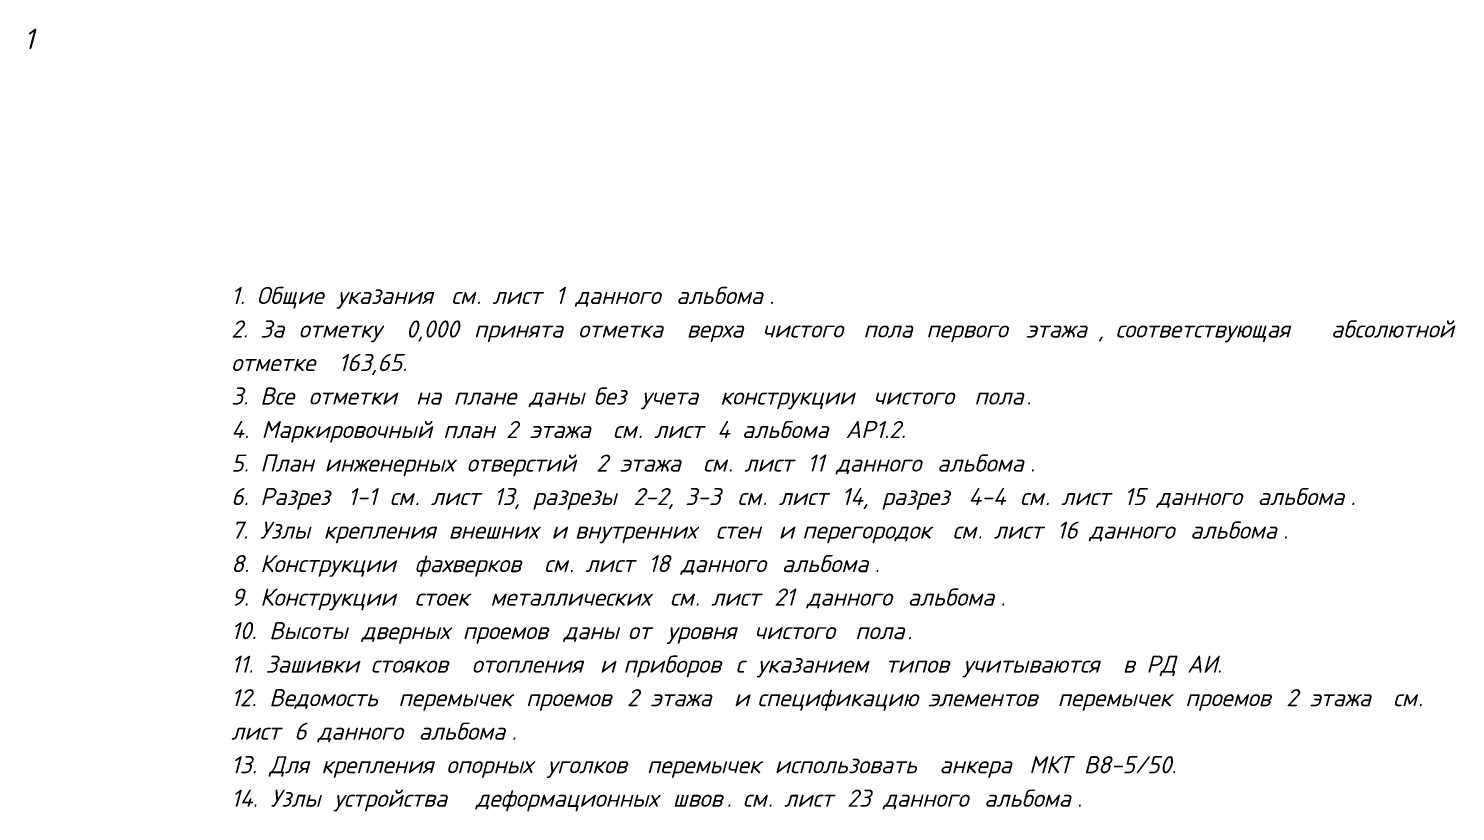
# Model space of a CAD drawing. Header units: millimetres. Extents: x -6064 to 178764, y -5836 to 29924.
# Drawn here: x 127768 to 148612, y 327 to 11761 of the extents above; entities that cross this region are included whole.
import ezdxf

# ---------------------------------------------------------------- set-up
doc = ezdxf.new("R2010")
doc.units = ezdxf.units.MM
doc.linetypes.add('01 Штриховая _4 мм_', pattern=[600, 350, -250])
doc.layers.add('G-ANNO-SYMB-1', color=7, linetype='01 Штриховая _4 мм_', lineweight=9)
doc.layers.add('G-ANNO-TEXT', color=7, linetype='Continuous', lineweight=9)
doc.styles.add('ISOCPEUR_I_1', font='isocpeui.ttf', dxfattribs={"height": 300})
doc.styles.add('ISOCPEUR_I_5', font='isocpeui.ttf', dxfattribs={"height": 250})

msp = doc.modelspace()

# ---------------------------------------------------------------- texts
at = {"layer": 'G-ANNO-SYMB-1', "insert": (127700, 11761), "char_height": 300, "width": 184.388, "attachment_point": 1, "style": 'ISOCPEUR_I_1'}
msp.add_mtext('\\fISOCPEUR|b0|i1|c204|p34|;1', dxfattribs=at)
at = {"layer": 'G-ANNO-TEXT', "char_height": 250, "attachment_point": 1, "style": 'ISOCPEUR_I_5'}
for s, insert, width in [('1. ', (130728.1, 7987.7), 448.945), ('Общие', (131098.5, 7987.7), 1234.599), ('\\fISOCPEUR|b0|i1|c204|p34|; ', (132117.1, 7987.7), 192.405), ('указания', (132275.9, 7987.7), 1827.848), ('\\fISOCPEUR|b0|i1|c204|p34|; ', (133784, 7987.7), 192.405), (' 1 ', (135305.3, 7987.7), 545.148), ('\\fISOCPEUR|b0|i1|c204|p34|; ', (137071.4, 7987.7), 192.405), ('альбома', (137230.2, 7987.7), 1643.459), ('см', (133942.7, 7987.7), 440.928), ('. ', (134306.5, 7987.7), 288.608), ('лист', (134544.7, 7987.7), 921.941), ('данного', (135755.1, 7987.7), 1595.358), ('\\fISOCPEUR|b0|i1|c204|p34|;.', (138586.2, 7987.7), 96.203), ('2. ', (130728.1, 7498.2), 513.08), ('За', (131151.4, 7498.2), 489.029), ('\\fISOCPEUR|b0|i1|c204|p34|; ', (131554.9, 7498.2), 192.405), ('отметку', (131713.6, 7498.2), 1707.594), (' 0,000 ', (133122.5, 7498.2), 1394.936), ('принята', (134273.5, 7498.2), 1651.476), ('\\fISOCPEUR|b0|i1|c204|p34|; ', (135636.1, 7498.2), 192.405), ('отметка', (135794.8, 7498.2), 1731.645), ('\\fISOCPEUR|b0|i1|c204|p34|; ', (137223.6, 7498.2), 192.405), ('верха', (137382.3, 7498.2), 1146.413), ('\\fISOCPEUR|b0|i1|c204|p34|; ', (138328.2, 7498.2), 192.405), ('чистого', (138487, 7498.2), 1595.358), ('\\fISOCPEUR|b0|i1|c204|p34|; ', (139803.3, 7498.2), 192.405), ('пола', (139962, 7498.2), 921.941), ('\\fISOCPEUR|b0|i1|c204|p34|; ', (140722.7, 7498.2), 192.405), ('первого', (140881.4, 7498.2), 1571.308), ('\\fISOCPEUR|b0|i1|c204|p34|; ', (142177.9, 7498.2), 192.405), ('этажа', (142336.7, 7498.2), 1282.7), ('соответствующая', (143646.3, 7498.2), 3623.628), ('\\fISOCPEUR|b0|i1|c204|p34|; ', (146636.1, 7498.2), 192.405), ('абсолютной', (146794.9, 7498.2), 2332.911), (', ', (143395, 7498.2), 304.641), ('отметке', (130728.1, 7008.8), 1707.594), (' 163,65.', (132137, 7008.8), 1459.071), ('3. ', (130728.1, 6519.3), 513.08), ('Все', (131151.4, 6519.3), 665.401), ('\\fISOCPEUR|b0|i1|c204|p34|; ', (131700.4, 6519.3), 192.405), ('\\fISOCPEUR|b0|i1|c204|p34|; ', (133268.1, 6519.3), 192.405), ('\\fISOCPEUR|b0|i1|c204|p34|; ', (133817.1, 6519.3), 192.405), ('\\fISOCPEUR|b0|i1|c204|p34|; ', (134921.7, 6519.3), 192.405), ('\\fISOCPEUR|b0|i1|c204|p34|; ', (135861, 6519.3), 192.405), ('без', (136019.7, 6519.3), 657.384), ('\\fISOCPEUR|b0|i1|c204|p34|; ', (136562.1, 6519.3), 192.405), ('\\fISOCPEUR|b0|i1|c204|p34|; ', (137713.1, 6519.3), 192.405), ('\\fISOCPEUR|b0|i1|c204|p34|; ', (139948.8, 6519.3), 192.405), ('\\fISOCPEUR|b0|i1|c204|p34|; ', (141423.8, 6519.3), 192.405), ('отметки', (131859.2, 6519.3), 1707.594), ('на', (133426.8, 6519.3), 472.996), ('плане', (133975.8, 6519.3), 1146.413), ('даны', (135080.5, 6519.3), 945.991), ('учета', (136720.9, 6519.3), 1202.531), ('конструкции', (137871.8, 6519.3), 2517.299), ('чистого', (140107.5, 6519.3), 1595.358), ('пола', (141582.6, 6519.3), 921.941), ('\\fISOCPEUR|b0|i1|c204|p34|;.', (142343.3, 6519.3), 96.203), ('4. ', (130728.1, 6029.8), 537.131), ('Маркировочный', (131171.2, 6029.8), 3022.362), ('\\fISOCPEUR|b0|i1|c204|p34|; ', (133664.9, 6029.8), 192.405), ('план', (133823.7, 6029.8), 921.941), (' 2 ', (134584.4, 6029.8), 609.283), ('этажа', (135087.1, 6029.8), 1282.7), ('\\fISOCPEUR|b0|i1|c204|p34|; ', (136145.4, 6029.8), 192.405), ('см', (136304.2, 6029.8), 440.928), ('лист', (136906.1, 6029.8), 921.941), (' 4 ', (137666.8, 6029.8), 633.333), ('альбома', (138189.3, 6029.8), 1643.459), ('\\fISOCPEUR|b0|i1|c204|p34|; ', (139545.3, 6029.8), 192.405), ('АР', (139704, 6029.8), 529.114), ('1.2.', (140140.6, 6029.8), 577.215), ('. ', (136668, 6029.8), 288.608), ('5. ', (130728.1, 5540.3), 513.08), ('План', (131151.4, 5540.3), 945.991), ('\\fISOCPEUR|b0|i1|c204|p34|; ', (131931.9, 5540.3), 192.405), ('инженерных', (132090.7, 5540.3), 2324.894), ('\\fISOCPEUR|b0|i1|c204|p34|; ', (134008.9, 5540.3), 192.405), ('отверстий', (134167.6, 5540.3), 2100.421), (' 2 ', (135900.7, 5540.3), 609.282), ('этажа', (136403.4, 5540.3), 1282.7), ('\\fISOCPEUR|b0|i1|c204|p34|; ', (137461.7, 5540.3), 192.405), ('см', (137620.5, 5540.3), 440.928), ('лист', (138222.4, 5540.3), 921.941), (' 11 ', (138983.1, 5540.3), 705.485), ('данного', (139565.1, 5540.3), 1595.358), ('\\fISOCPEUR|b0|i1|c204|p34|; ', (140881.4, 5540.3), 192.405), ('альбома', (141040.2, 5540.3), 1643.459), ('. ', (137984.3, 5540.3), 288.608), ('\\fISOCPEUR|b0|i1|c204|p34|;.', (142396.2, 5540.3), 96.203), ('6. ', (130728.1, 5050.8), 513.08), ('Разрез', (131151.4, 5050.8), 1362.869), (' 1-1 ', (132275.9, 5050.8), 929.957), (' 13, ', (134405.8, 5050.8), 881.856), ('разрезы', (135133.4, 5050.8), 1587.341), (' 2-2, 3-3 ', (136443.1, 5050.8), 2036.286), (' 14, ', (139485.8, 5050.8), 905.907), ('разрез', (140233.2, 5050.8), 1338.818), (' 4-4 ', (141337.8, 5050.8), 1106.329), (' 15 ', (143613.3, 5050.8), 769.62), ('\\fISOCPEUR|b0|i1|c204|p34|; ', (145564.6, 5050.8), 192.405), ('альбома', (145723.3, 5050.8), 1643.459), ('см', (133043.2, 5050.8), 440.928), ('. ', (133407, 5050.8), 288.608), ('лист', (133645.1, 5050.8), 921.941), ('см', (138123.2, 5050.8), 440.928), ('. ', (138487, 5050.8), 288.608), ('лист', (138725.1, 5050.8), 921.941), ('см', (142250.7, 5050.8), 440.928), ('. ', (142614.5, 5050.8), 288.608), ('лист', (142852.6, 5050.8), 921.941), ('данного', (144248.3, 5050.8), 1595.358), ('\\fISOCPEUR|b0|i1|c204|p34|;.', (147079.3, 5050.8), 96.202), ('7. ', (130728.1, 4561.4), 513.08), ('Узлы', (131151.4, 4561.4), 929.958), ('\\fISOCPEUR|b0|i1|c204|p34|; ', (131918.7, 4561.4), 192.405), ('крепления', (132077.4, 4561.4), 2020.253), ('\\fISOCPEUR|b0|i1|c204|p34|; ', (133744.3, 4561.4), 192.405), ('внешних', (133903.1, 4561.4), 1627.426), ('\\fISOCPEUR|b0|i1|c204|p34|; ', (135245.8, 4561.4), 192.405), ('\\fISOCPEUR|b0|i1|c204|p34|;и', (135404.6, 4561.4), 224.473), ('\\fISOCPEUR|b0|i1|c204|p34|; ', (135589.8, 4561.4), 192.405), ('внутренних', (135748.5, 4561.4), 2300.843), ('\\fISOCPEUR|b0|i1|c204|p34|; ', (137646.9, 4561.4), 192.405), ('стен', (137805.7, 4561.4), 921.941), ('\\fISOCPEUR|b0|i1|c204|p34|; ', (138566.3, 4561.4), 192.405), ('\\fISOCPEUR|b0|i1|c204|p34|;и', (138725.1, 4561.4), 224.473), ('\\fISOCPEUR|b0|i1|c204|p34|; ', (138910.3, 4561.4), 192.405), ('перегородок', (139069, 4561.4), 2469.198), ('\\fISOCPEUR|b0|i1|c204|p34|; ', (141106.3, 4561.4), 192.405), ('см', (141265.1, 4561.4), 440.928), ('лист', (141867, 4561.4), 921.941), (' 16 ', (142627.7, 4561.4), 769.62), ('данного', (143262.7, 4561.4), 1595.358), ('\\fISOCPEUR|b0|i1|c204|p34|; ', (144579, 4561.4), 192.405), ('альбома', (144737.7, 4561.4), 1643.459), ('. ', (141628.9, 4561.4), 288.608), ('\\fISOCPEUR|b0|i1|c204|p34|;.', (146093.7, 4561.4), 96.203), ('8. ', (130728.1, 4071.9), 513.08), ('Конструкции', (131151.4, 4071.9), 2541.349), ('\\fISOCPEUR|b0|i1|c204|p34|; ', (133248.2, 4071.9), 192.405), ('фахверков', (133407, 4071.9), 2100.421), ('\\fISOCPEUR|b0|i1|c204|p34|; ', (135140, 4071.9), 192.405), ('см', (135298.7, 4071.9), 440.928), ('лист', (135900.7, 4071.9), 921.941), (' 18 ', (136661.3, 4071.9), 769.62), ('данного', (137296.3, 4071.9), 1595.358), ('\\fISOCPEUR|b0|i1|c204|p34|; ', (138612.6, 4071.9), 192.405), ('альбома', (138771.4, 4071.9), 1643.459), ('. ', (135662.5, 4071.9), 288.608), ('\\fISOCPEUR|b0|i1|c204|p34|;.', (140127.4, 4071.9), 96.203), ('9. ', (130728.1, 3582.4), 513.08), ('Конструкции', (131151.4, 3582.4), 2541.349), ('\\fISOCPEUR|b0|i1|c204|p34|; ', (133248.2, 3582.4), 192.405), ('\\fISOCPEUR|b0|i1|c204|p34|; ', (134352.8, 3582.4), 192.405), ('\\fISOCPEUR|b0|i1|c204|p34|; ', (136978.8, 3582.4), 192.405), (' 21 ', (138500.2, 3582.4), 769.62), ('\\fISOCPEUR|b0|i1|c204|p34|; ', (140451.5, 3582.4), 192.405), ('альбома', (140610.2, 3582.4), 1643.459), ('стоек', (133407, 3582.4), 1146.413), ('металлических', (134511.6, 3582.4), 2990.294), ('см', (137137.6, 3582.4), 440.928), ('. ', (137501.4, 3582.4), 288.608), ('лист', (137739.5, 3582.4), 921.941), ('данного', (139135.2, 3582.4), 1595.358), ('\\fISOCPEUR|b0|i1|c204|p34|;.', (141966.2, 3582.4), 96.203), ('10. ', (130728.1, 3092.9), 673.418), ('Высоты', (131283.7, 3092.9), 1443.037), ('\\fISOCPEUR|b0|i1|c204|p34|; ', (132474.3, 3092.9), 192.405), ('дверных', (132633.1, 3092.9), 1595.358), ('\\fISOCPEUR|b0|i1|c204|p34|; ', (133949.4, 3092.9), 192.405), ('проемов', (134108.1, 3092.9), 1595.358), ('\\fISOCPEUR|b0|i1|c204|p34|; ', (135424.4, 3092.9), 192.405), ('даны', (135583.2, 3092.9), 945.991), ('\\fISOCPEUR|b0|i1|c204|p34|; ', (136363.7, 3092.9), 192.405), ('от', (136522.4, 3092.9), 505.063), ('\\fISOCPEUR|b0|i1|c204|p34|; ', (136939.2, 3092.9), 192.405), ('уровня', (137097.9, 3092.9), 1346.835), ('\\fISOCPEUR|b0|i1|c204|p34|; ', (138209.2, 3092.9), 192.405), ('чистого', (138367.9, 3092.9), 1595.358), ('\\fISOCPEUR|b0|i1|c204|p34|; ', (139684.2, 3092.9), 192.405), ('пола', (139843, 3092.9), 921.941), ('\\fISOCPEUR|b0|i1|c204|p34|;.', (140603.6, 3092.9), 96.203), ('11. ', (130728.1, 2603.4), 609.283), ('Зашивки', (131230.8, 2603.4), 1667.51), ('\\fISOCPEUR|b0|i1|c204|p34|; ', (132606.6, 2603.4), 192.405), ('стояков', (132765.3, 2603.4), 1595.358), ('\\fISOCPEUR|b0|i1|c204|p34|; ', (134081.7, 2603.4), 192.405), ('отопления', (134240.4, 2603.4), 2076.371), ('\\fISOCPEUR|b0|i1|c204|p34|; ', (135953.6, 2603.4), 192.405), ('\\fISOCPEUR|b0|i1|c204|p34|;и', (136112.3, 2603.4), 224.473), ('\\fISOCPEUR|b0|i1|c204|p34|; ', (136297.5, 2603.4), 192.405), ('приборов', (136456.3, 2603.4), 1795.78), ('\\fISOCPEUR|b0|i1|c204|p34|; ', (137938, 2603.4), 192.405), ('\\fISOCPEUR|b0|i1|c204|p34|;с', (138096.7, 2603.4), 192.405), ('\\fISOCPEUR|b0|i1|c204|p34|; ', (138255.5, 2603.4), 192.405), ('указанием', (138414.2, 2603.4), 2076.371), ('\\fISOCPEUR|b0|i1|c204|p34|; ', (140127.4, 2603.4), 192.405), ('типов', (140286.1, 2603.4), 1178.481), ('\\fISOCPEUR|b0|i1|c204|p34|; ', (141258.5, 2603.4), 192.405), ('учитываются', (141417.2, 2603.4), 2637.552), ('\\fISOCPEUR|b0|i1|c204|p34|; ', (143593.4, 2603.4), 192.405), ('\\fISOCPEUR|b0|i1|c204|p34|;в', (143752.2, 2603.4), 224.473), ('\\fISOCPEUR|b0|i1|c204|p34|; ', (143937.4, 2603.4), 192.405), ('РД', (144096.1, 2603.4), 529.114), ('\\fISOCPEUR|b0|i1|c204|p34|; ', (144532.7, 2603.4), 192.405), ('АИ', (144691.4, 2603.4), 529.114), ('\\fISOCPEUR|b0|i1|c204|p34|;.', (145128, 2603.4), 96.203), ('12. ', (130728.1, 2114), 673.418), ('Ведомость', (131283.7, 2114), 2092.404), ('\\fISOCPEUR|b0|i1|c204|p34|; ', (133010.1, 2114), 192.405), ('\\fISOCPEUR|b0|i1|c204|p34|; ', (134875.4, 2114), 192.405), (' 2 ', (136350.5, 2114), 609.282), ('\\fISOCPEUR|b0|i1|c204|p34|; ', (137911.5, 2114), 192.405), ('\\fISOCPEUR|b0|i1|c204|p34|; ', (138255.5, 2114), 192.405), ('спецификацию', (138414.2, 2114), 2829.957), ('\\fISOCPEUR|b0|i1|c204|p34|; ', (140749.2, 2114), 192.405), ('\\fISOCPEUR|b0|i1|c204|p34|; ', (142640.9, 2114), 192.405), ('\\fISOCPEUR|b0|i1|c204|p34|; ', (144506.2, 2114), 192.405), (' 2 ', (145981.3, 2114), 609.283), ('\\fISOCPEUR|b0|i1|c204|p34|; ', (147542.3, 2114), 192.405), ('перемычек', (133168.8, 2114), 2068.354), ('проемов', (135034.2, 2114), 1595.358), ('этажа', (136853.2, 2114), 1282.7), ('\\fISOCPEUR|b0|i1|c204|p34|;и', (138070.2, 2114), 224.473), ('элементов', (140907.9, 2114), 2100.421), ('перемычек', (142799.7, 2114), 2068.354), ('проемов', (144665, 2114), 1595.358), ('этажа', (146484, 2114), 1282.7), ('см', (147701.1, 2114), 440.928), ('. ', (148064.9, 2114), 288.608), ('лист', (130728.1, 1624.5), 921.941), (' 6 ', (131488.7, 1624.5), 609.282), ('данного', (131991.4, 1624.5), 1595.358), ('\\fISOCPEUR|b0|i1|c204|p34|; ', (133307.7, 1624.5), 192.405), ('альбома', (133466.5, 1624.5), 1643.459), ('\\fISOCPEUR|b0|i1|c204|p34|;.', (134822.5, 1624.5), 96.203), ('13. ', (130728.1, 1135), 673.418), ('Для', (131283.7, 1135), 729.536), ('\\fISOCPEUR|b0|i1|c204|p34|; ', (131885.6, 1135), 192.405), ('крепления', (132044.4, 1135), 2020.253), ('\\fISOCPEUR|b0|i1|c204|p34|; ', (133711.2, 1135), 192.405), ('опорных', (133870, 1135), 1595.358), ('\\fISOCPEUR|b0|i1|c204|p34|; ', (135186.3, 1135), 192.405), ('уголков', (135345, 1135), 1571.307), ('\\fISOCPEUR|b0|i1|c204|p34|; ', (136641.5, 1135), 192.405), ('перемычек', (136800.2, 1135), 2068.354), ('\\fISOCPEUR|b0|i1|c204|p34|; ', (138506.8, 1135), 192.405), ('использовать', (138665.6, 1135), 2725.737), ('\\fISOCPEUR|b0|i1|c204|p34|; ', (140914.5, 1135), 192.405), ('анкера', (141073.3, 1135), 1394.936), ('\\fISOCPEUR|b0|i1|c204|p34|; ', (142224.2, 1135), 192.405), ('МКТ', (142383, 1135), 777.637), ('\\fISOCPEUR|b0|i1|c204|p34|; ', (143024.6, 1135), 192.405), ('\\fISOCPEUR|b0|i1|c204|p34|;В', (143183.3, 1135), 248.523), ('8-5/50.', (143388.4, 1135), 1443.037), ('14. ', (130728.1, 645.5), 697.468), ('Узлы', (131303.5, 645.5), 929.958), ('\\fISOCPEUR|b0|i1|c204|p34|; ', (132070.8, 645.5), 192.405), ('устройства', (132229.6, 645.5), 2316.877), ('\\fISOCPEUR|b0|i1|c204|p34|; ', (134141.2, 645.5), 192.405), ('деформационных', (134299.9, 645.5), 3294.936), ('\\fISOCPEUR|b0|i1|c204|p34|; ', (137018.5, 645.5), 192.405), (' 23 ', (139565.1, 645.5), 833.755), ('\\fISOCPEUR|b0|i1|c204|p34|; ', (141569.4, 645.5), 192.405), ('альбома', (141728.1, 645.5), 1643.459), ('швов', (137177.3, 645.5), 954.008), ('. ', (137964.4, 645.5), 288.608), ('см', (138202.5, 645.5), 440.928), ('. ', (138566.3, 645.5), 288.608), ('лист', (138804.5, 645.5), 921.941), ('данного', (140253.1, 645.5), 1595.358), ('\\fISOCPEUR|b0|i1|c204|p34|;.', (143084.1, 645.5), 96.203)]:
    msp.add_mtext(s, dxfattribs=dict(at, insert=insert, width=width))

doc.saveas('drawing.dxf')
